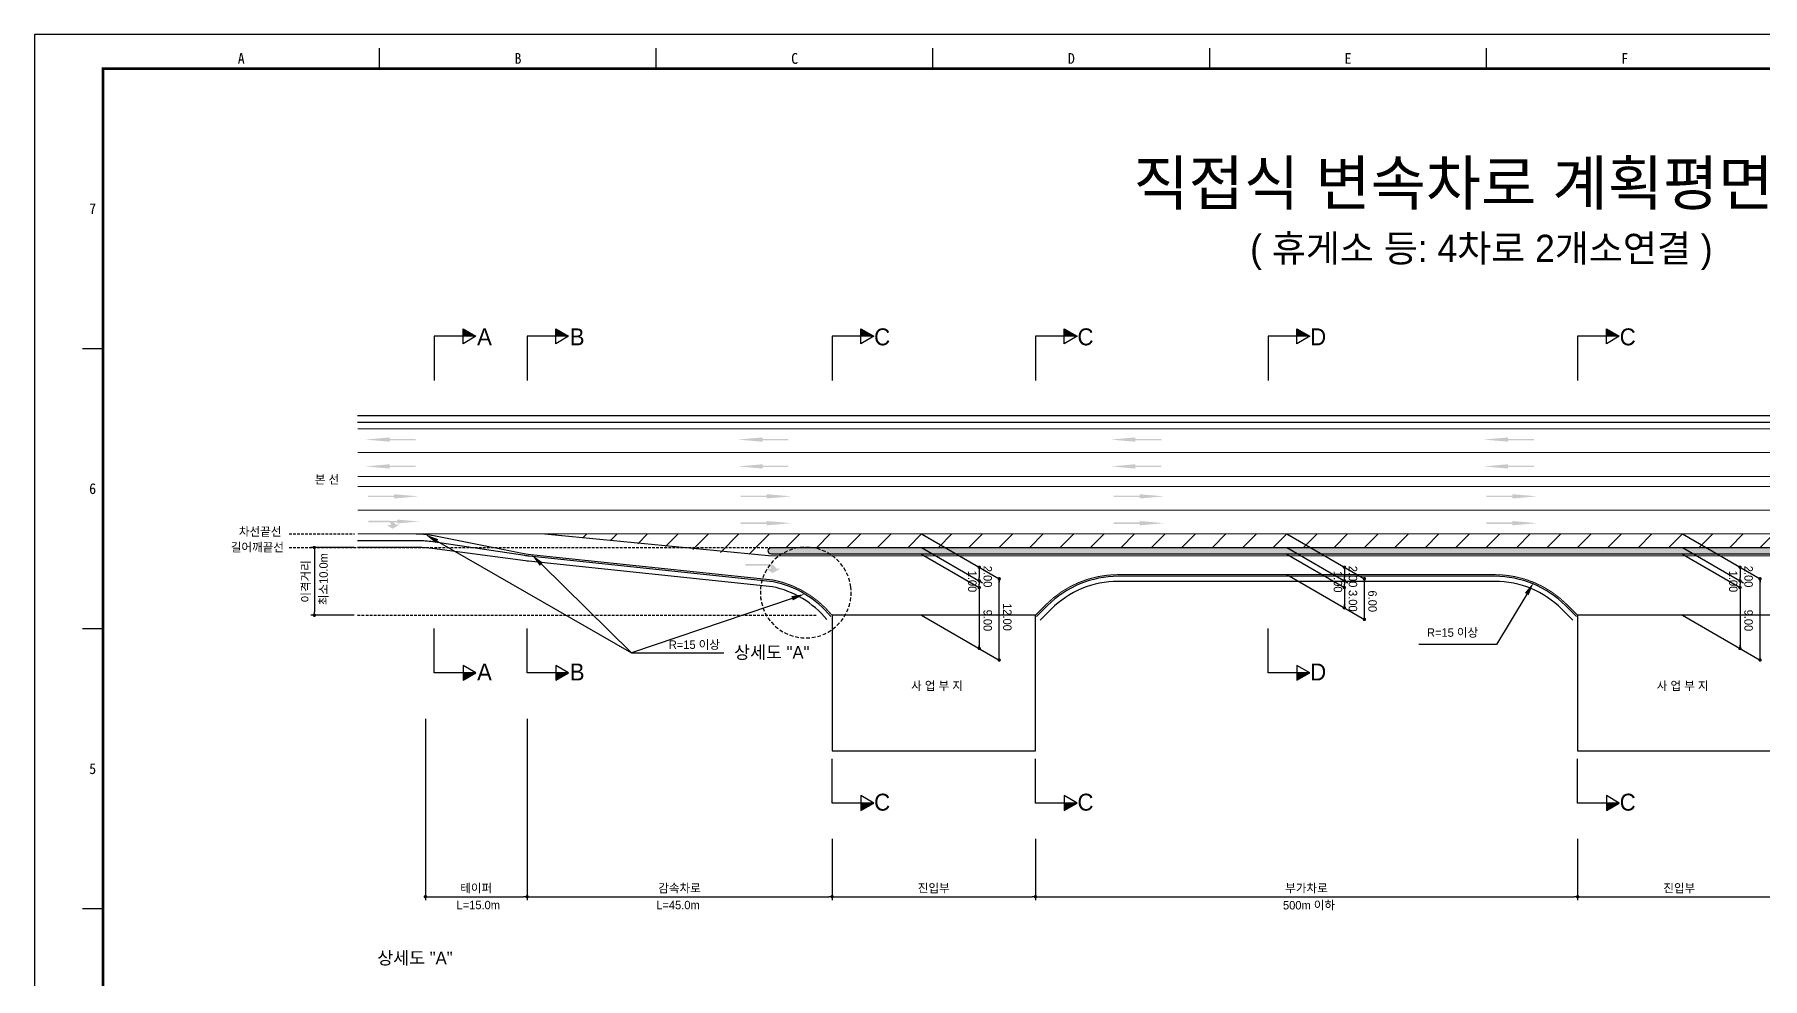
# Model space of a CAD drawing. Header units: millimetres. Extents: x 462 to 886, y -8 to 291.
# Drawn here: x 462.3 to 717.2, y 151.9 to 291.2 of the extents above; entities that cross this region are included whole.
import ezdxf
from ezdxf.enums import TextEntityAlignment as Align

# ---------------------------------------------------------------- set-up
doc = ezdxf.new("R2010")
doc.units = ezdxf.units.MM
doc.header["$LTSCALE"] = 0.25
doc.linetypes.add('HIDDEN', pattern=[9.525, 6.35, -3.175])
for name, color, linetype in [('CC-GSTR-0004', 4, 'Continuous'), ('CM-LANE-0030', 30, 'Continuous'), ('CZ-DIMT-0002', 7, 'Continuous'), ('CZ-LIN1-0007', 7, 'Continuous'), ('CZ-LIN2-0003', 3, 'Continuous'), ('CZ-LINE-0001', 7, 'Continuous'), ('CZ-TEXT-BOX0', 7, 'Continuous'), ('TITLE', 7, 'Continuous')]:
    doc.layers.add(name, color=color, linetype=linetype)
doc.styles.add('돋움', font='')
doc.styles.add('돋음체', font='')
doc.styles.get('돋움').set_extended_font_data('Dotum')
doc.styles.get('돋음체').set_extended_font_data('DotumChe')

# ---------------------------------------------------------------- blocks, each defined once
blk = doc.blocks.new('_Dot')
at = {"color": 0, "linetype": 'ByBlock', "lineweight": -2}
blk.add_line((-0.5, 0), (-1, 0), dxfattribs=at)
at = {"color": 0, "linetype": 'ByBlock', "const_width": 0.5}
blk.add_lwpolyline([(-0.25, 0, 1), (0.25, 0, 1)], format="xyb", close=True, dxfattribs=at)

msp = doc.modelspace()

# ---------------------------------------------------------------- hatches: boundary and pattern name
at = {"layer": 'CM-LANE-0030'}
h = msp.add_hatch(dxfattribs=at)
h.set_pattern_fill('ANSI31', color=256, style=0)
h.set_pattern_definition([(45, (-1510.9752, 448.2053), (-2.245064, 2.245064), [])])
h.paths.add_polyline_path([(537.54, 217.5), (566.22, 214.5), (571.02, 214.5), (571, 214.51, -0.949204), (571.05, 215.5), (737.06, 215.5, -0.974596), (737.08, 214.5), (737.07, 214.5), (746.79, 214.5), (805.04, 217.5)])
at = {"layer": 'CZ-LIN1-0007'}
for points in [[(514.73, 231.75), (514.73, 231.53), (518.55, 231.54), (518.55, 231.32), (514.73, 231.32), (514.73, 231.11), (511.08, 231.43)], [(569.73, 231.75), (569.73, 231.53), (573.55, 231.54), (573.55, 231.32), (569.73, 231.32), (569.73, 231.11), (566.08, 231.43)], [(624.73, 231.75), (624.73, 231.53), (628.55, 231.54), (628.55, 231.32), (624.73, 231.32), (624.73, 231.11), (621.08, 231.43)], [(679.73, 231.75), (679.73, 231.53), (683.55, 231.54), (683.55, 231.32), (679.73, 231.32), (679.73, 231.11), (676.08, 231.43)], [(514.73, 227.79), (514.73, 227.58), (518.55, 227.58), (518.55, 227.36), (514.73, 227.36), (514.73, 227.15), (511.08, 227.47)], [(569.73, 227.79), (569.73, 227.58), (573.55, 227.58), (573.55, 227.36), (569.73, 227.36), (569.73, 227.15), (566.08, 227.47)], [(624.73, 227.79), (624.73, 227.58), (628.55, 227.58), (628.55, 227.36), (624.73, 227.36), (624.73, 227.15), (621.08, 227.47)], [(679.73, 227.79), (679.73, 227.58), (683.55, 227.58), (683.55, 227.36), (679.73, 227.36), (679.73, 227.15), (676.08, 227.47)], [(515.34, 223.37), (515.34, 223.16), (511.51, 223.16), (511.51, 222.94), (515.34, 222.94), (515.34, 222.73), (518.99, 223.05)], [(570.34, 223.37), (570.34, 223.16), (566.51, 223.16), (566.51, 222.94), (570.34, 222.94), (570.34, 222.73), (573.99, 223.05)], [(625.34, 223.37), (625.34, 223.16), (621.51, 223.16), (621.51, 222.94), (625.34, 222.94), (625.34, 222.73), (628.99, 223.05)], [(680.34, 223.37), (680.34, 223.16), (676.51, 223.16), (676.51, 222.94), (680.34, 222.94), (680.34, 222.73), (683.99, 223.05)], [(514.69, 219.45, -0.267976), (515.6, 218.85), (516.15, 218.85), (515.12, 218.27), (514.29, 218.84), (514.9, 218.85, 0.504994), (514.63, 219.21), (511.58, 219.23), (511.58, 219.47)], [(515.82, 219.62), (515.82, 219.43), (512.4, 219.43), (512.4, 219.24), (515.82, 219.24), (515.82, 219.05), (519.09, 219.34)], [(570.34, 219.41), (570.34, 219.2), (566.51, 219.2), (566.51, 218.99), (570.34, 218.98), (570.34, 218.77), (573.99, 219.09)], [(625.34, 219.41), (625.34, 219.2), (621.51, 219.2), (621.51, 218.99), (625.34, 218.98), (625.34, 218.77), (628.99, 219.09)], [(680.34, 219.41), (680.34, 219.2), (676.51, 219.2), (676.51, 218.99), (680.34, 218.98), (680.34, 218.77), (683.99, 219.09)], [(570.72, 213.07, -0.267976), (571.75, 212.39), (572.38, 212.39), (571.21, 211.73), (570.26, 212.38), (570.96, 212.38, 0.504994), (570.65, 212.8), (567.18, 212.82), (567.19, 213.09)]]:
    msp.add_hatch(color=256, dxfattribs=at).paths.add_polyline_path(points)
at = {"layer": 'CZ-LIN2-0003'}
h = msp.add_hatch(dxfattribs=at)
h.set_pattern_fill('CROSS', color=256, scale=0.075, style=0)
h.set_pattern_definition([(0, (-1510.9752, 448.20533), (0.47625, 0.47625), [0.238125, -0.714375]), (90, (-1510.85615, 448.08627), (-0.47625, 0.47625), [0.238125, -0.714375])])
h.paths.add_polyline_path([(737.06, 215.5), (571.05, 215.5, 1), (571.05, 214.5), (737.06, 214.5, 1)])
at = {"layer": 'CZ-LINE-0001'}
for points in [[(525.54, 247.77), (525.54, 246.67), (527.44, 246.67)], [(539.22, 247.77), (539.22, 246.67), (541.12, 246.67)], [(584.22, 247.77), (584.22, 246.67), (586.12, 246.67)], [(614.22, 247.77), (614.22, 246.67), (616.12, 246.67)], [(648.55, 247.77), (648.55, 246.67), (650.45, 246.67)], [(694.22, 247.77), (694.22, 246.67), (696.12, 246.67)], [(527.44, 197), (525.54, 197), (525.54, 195.9)], [(541.12, 197), (539.22, 197), (539.22, 195.9)], [(650.45, 197), (648.55, 197), (648.55, 195.9)], [(586.12, 177.79), (584.22, 177.79), (584.22, 176.69)], [(616.12, 177.79), (614.22, 177.79), (614.22, 176.69)], [(696.12, 177.79), (694.22, 177.79), (694.22, 176.69)]]:
    msp.add_hatch(color=256, dxfattribs=at).paths.add_polyline_path(points)

# ---------------------------------------------------------------- linework, layer by layer
at = {"color": 0, "linetype": 'ByBlock', "lineweight": -2}
for p, q in [((601.69, 212.35), (601.69, 212.1)), ((655.57, 212.35), (655.57, 212.1)), ((713.94, 212.35), (713.94, 212.1)), ((601.69, 210.85), (601.69, 211.1)), ((601.69, 210.35), (601.69, 210.1)), ((601.69, 209.85), (601.69, 210.1)), ((604.64, 210.64), (604.64, 210.39)), ((655.57, 210.85), (655.57, 211.1)), ((655.57, 210.35), (655.57, 210.1)), ((655.57, 209.85), (655.57, 210.1)), ((658.53, 210.64), (658.53, 210.39)), ((713.94, 210.85), (713.94, 211.1)), ((713.94, 210.35), (713.94, 210.1)), ((713.94, 209.85), (713.94, 210.1)), ((716.9, 210.64), (716.9, 210.39)), ((655.57, 206.85), (655.57, 207.1)), ((658.53, 205.14), (658.53, 205.39)), ((601.69, 200.86), (601.69, 201.11)), ((604.64, 199.15), (604.64, 199.4)), ((713.94, 200.86), (713.94, 201.11)), ((716.9, 199.15), (716.9, 199.4))]:
    msp.add_line(p, q, dxfattribs=at)
at = {"color": 0, "linetype": 'ByBlock', "const_width": 0.25}
for points in [[(601.69, 212.47, 1), (601.69, 212.72, 1)], [(655.57, 212.47, 1), (655.57, 212.72, 1)], [(713.94, 212.47, 1), (713.94, 212.72, 1)], [(601.69, 210.72, 1), (601.69, 210.47, 1)], [(601.69, 210.47, 1), (601.69, 210.72, 1)], [(601.69, 209.72, 1), (601.69, 209.47, 1)], [(604.64, 210.76, 1), (604.64, 211.01, 1)], [(655.57, 210.72, 1), (655.57, 210.47, 1)], [(655.57, 210.47, 1), (655.57, 210.72, 1)], [(655.57, 209.72, 1), (655.57, 209.47, 1)], [(658.53, 210.76, 1), (658.53, 211.01, 1)], [(713.94, 210.47, 1), (713.94, 210.72, 1)], [(713.94, 210.72, 1), (713.94, 210.47, 1)], [(713.94, 209.72, 1), (713.94, 209.47, 1)], [(716.9, 210.76, 1), (716.9, 211.01, 1)], [(655.57, 206.72, 1), (655.57, 206.47, 1)], [(658.53, 205.01, 1), (658.53, 204.76, 1)], [(601.69, 200.73, 1), (601.69, 200.48, 1)], [(604.64, 199.03, 1), (604.64, 198.78, 1)], [(713.94, 200.73, 1), (713.94, 200.48, 1)], [(716.9, 199.03, 1), (716.9, 198.78, 1)]]:
    msp.add_lwpolyline(points, format="xyb", close=True, dxfattribs=at)
at = {"layer": 'CC-GSTR-0004'}
for points in [[(509.98, 235), (849.98, 235)], [(509.98, 234), (849.98, 234)]]:
    msp.add_lwpolyline(points, dxfattribs=at)
for points in [[(579.78, 205.34, 0.173179), (571.28, 210.45), (535.31, 214.22, -0.011191), (534.64, 214.3), (521.08, 216.34, 0.037262), (518.86, 216.5), (509.98, 216.5)], [(579.2, 204.87, 0.172539), (571.17, 209.71), (535.19, 213.48), (535.19, 213.48, -0.007174), (534.76, 213.53), (534.76, 213.53), (520.97, 215.37), (520.97, 215.37, 0.033239), (518.98, 215.5), (518.98, 215.5), (509.98, 215.5)], [(689.8, 205.33), (688.19, 206.93, 0.198912), (677.76, 211.25), (622.19, 211.25, 0.198912), (611.76, 206.93), (610.15, 205.33)], [(689.27, 204.8), (687.66, 206.4, 0.198912), (677.76, 210.5), (622.19, 210.5, 0.198912), (612.29, 206.4), (610.68, 204.8)]]:
    msp.add_lwpolyline(points, format="xyb", dxfattribs=at)
at = {"layer": 'CM-LANE-0030', "const_width": 0.15}
for points in [[(509.98, 226), (849.98, 226)], [(509.98, 224.5), (849.98, 224.5)]]:
    msp.add_lwpolyline(points, dxfattribs=at)
msp.add_lwpolyline([(737.06, 214.25), (571.1, 214.25), (537.54, 217.5), (805.04, 217.5)], close=True, dxfattribs=at)
at = {"layer": 'CZ-LIN1-0007', "const_width": 0.15}
msp.add_lwpolyline([(509.98, 233), (849.98, 233)], dxfattribs=at)
at = {"layer": 'CZ-LIN1-0007', "linetype": 'HIDDEN', "const_width": 0.15}
for points in [[(509.98, 229.5), (849.98, 229.5)], [(509.98, 221), (849.98, 221)], [(537.54, 217.5), (518.49, 217.5)]]:
    msp.add_lwpolyline(points, dxfattribs=at)
at = {"layer": 'CZ-LIN1-0007', "const_width": 0.15}
for points in [[(579.98, 205.5, 0.173382), (571.32, 210.7), (535.67, 214.43), (535.67, 214.43, -0.023299), (534.29, 214.64), (534.29, 214.64), (521.43, 217.21), (521.43, 217.21, 0.049389), (518.49, 217.5), (518.49, 217.5), (509.98, 217.5)], [(689.98, 205.5), (688.37, 207.11, 0.198912), (677.76, 211.5), (622.19, 211.5, 0.198912), (611.58, 207.11), (609.98, 205.5)]]:
    msp.add_lwpolyline(points, format="xyb", dxfattribs=at)
at = {"layer": 'CZ-LIN2-0003'}
msp.add_lwpolyline([(737.06, 215.5, -0.974596), (737.08, 214.5), (737.07, 214.5), (571.02, 214.5), (571, 214.51, -0.949204), (571.05, 215.5)], format="xyb", close=True, dxfattribs=at)
for points in [[(609.98, 205.5), (579.98, 205.5), (579.98, 185.5), (609.98, 185.5)], [(719.98, 205.5), (689.98, 205.5), (689.98, 185.5), (719.98, 185.5)]]:
    msp.add_lwpolyline(points, close=True, dxfattribs=at)
at = {"layer": 'CZ-LINE-0001'}
for p, q in [((525.54, 245.57), (525.54, 247.77)), ((525.54, 247.77), (527.44, 246.67)), ((539.22, 245.57), (539.22, 247.77)), ((539.22, 247.77), (541.12, 246.67)), ((584.22, 245.57), (584.22, 247.77)), ((584.22, 247.77), (586.12, 246.67)), ((614.22, 245.57), (614.22, 247.77)), ((614.22, 247.77), (616.12, 246.67)), ((648.55, 245.57), (648.55, 247.77)), ((648.55, 247.77), (650.45, 246.67)), ((694.22, 245.57), (694.22, 247.77)), ((694.22, 247.77), (696.12, 246.67)), ((527.44, 246.67), (521.3, 246.67)), ((521.3, 246.67), (521.3, 240.13)), ((527.44, 246.67), (525.54, 245.57)), ((541.12, 246.67), (534.98, 246.67)), ((534.98, 246.67), (534.98, 240.13)), ((541.12, 246.67), (539.22, 245.57)), ((586.12, 246.67), (579.98, 246.67)), ((579.98, 246.67), (579.98, 240.13)), ((586.12, 246.67), (584.22, 245.57)), ((616.12, 246.67), (609.98, 246.67)), ((609.98, 246.67), (609.98, 240.13)), ((616.12, 246.67), (614.22, 245.57)), ((650.45, 246.67), (644.31, 246.67)), ((644.31, 246.67), (644.31, 240.13)), ((650.45, 246.67), (648.55, 245.57)), ((696.12, 246.67), (689.98, 246.67)), ((689.98, 246.67), (689.98, 240.13)), ((696.12, 246.67), (694.22, 245.57)), ((593.19, 217.5), (604.64, 210.89)), ((647.07, 217.5), (658.53, 210.89)), ((705.44, 217.5), (716.9, 210.89)), ((509.48, 215.5), (503.1, 215.5)), ((503.6, 215), (503.6, 206)), ((593.19, 215.5), (602.19, 210.31)), ((593.19, 215.5), (602.19, 210.31)), ((593.19, 214.5), (601.69, 209.6)), ((647.07, 215.5), (656.07, 210.31)), ((647.07, 215.5), (656.07, 210.31)), ((647.07, 214.5), (655.57, 209.6)), ((705.44, 215.5), (714.44, 210.31)), ((705.44, 215.5), (714.44, 210.31)), ((705.44, 214.5), (713.94, 209.6)), ((601.69, 212.1), (601.69, 211.1)), ((655.57, 212.1), (655.57, 211.1)), ((713.94, 212.1), (713.94, 211.1)), ((601.69, 209.6), (601.69, 200.61)), ((604.64, 198.9), (604.64, 210.89)), ((647.07, 211.5), (658.53, 204.89)), ((655.57, 209.6), (655.57, 206.6)), ((658.53, 204.89), (658.53, 210.89)), ((713.94, 209.6), (713.94, 200.61)), ((716.9, 198.9), (716.9, 210.89)), ((509.48, 205.5), (503.1, 205.5)), ((593.19, 205.51), (604.64, 198.9)), ((705.44, 205.51), (716.9, 198.9)), ((521.3, 197), (521.3, 203.54)), ((534.98, 197), (534.98, 203.54)), ((644.31, 197), (644.31, 203.54)), ((550.4, 199.95), (564.01, 199.95)), ((527.44, 197), (521.3, 197)), ((527.44, 197), (525.54, 198.1)), ((525.54, 198.1), (525.54, 195.9)), ((525.54, 195.9), (527.44, 197)), ((541.12, 197), (534.98, 197)), ((541.12, 197), (539.22, 198.1)), ((539.22, 198.1), (539.22, 195.9)), ((539.22, 195.9), (541.12, 197)), ((650.45, 197), (644.31, 197)), ((650.45, 197), (648.55, 198.1)), ((648.55, 198.1), (648.55, 195.9)), ((648.55, 195.9), (650.45, 197)), ((519.98, 190.24), (519.98, 163.47)), ((534.98, 190.24), (534.98, 163.47)), ((534.98, 190.24), (534.98, 163.47)), ((579.98, 177.79), (579.98, 184.33)), ((609.98, 177.79), (609.98, 184.33)), ((689.98, 177.79), (689.98, 184.33)), ((586.12, 177.79), (584.22, 178.89)), ((584.22, 178.89), (584.22, 176.69)), ((616.12, 177.79), (614.22, 178.89)), ((614.22, 178.89), (614.22, 176.69)), ((696.12, 177.79), (694.22, 178.89)), ((694.22, 178.89), (694.22, 176.69)), ((586.12, 177.79), (579.98, 177.79)), ((584.22, 176.69), (586.12, 177.79)), ((616.12, 177.79), (609.98, 177.79)), ((614.22, 176.69), (616.12, 177.79)), ((696.12, 177.79), (689.98, 177.79)), ((694.22, 176.69), (696.12, 177.79)), ((579.98, 172.52), (579.98, 163.47)), ((579.98, 172.52), (579.98, 163.47)), ((609.98, 172.52), (609.98, 163.47)), ((609.98, 172.52), (609.98, 163.47)), ((689.98, 172.52), (689.98, 163.47)), ((689.98, 172.52), (689.98, 163.47)), ((520.48, 163.97), (534.48, 163.97)), ((535.48, 163.97), (579.48, 163.97)), ((580.48, 163.97), (609.48, 163.97)), ((610.48, 163.97), (689.48, 163.97)), ((690.48, 163.97), (719.48, 163.97))]:
    msp.add_line(p, q, dxfattribs=at)
at = {"layer": 'CZ-LINE-0001', "linetype": 'HIDDEN', "ltscale": 0.25}
for p, q in [((499.87, 217.5), (509.53, 217.5)), ((499.87, 215.5), (571.05, 215.5)), ((509.98, 205.5), (577.76, 205.5))]:
    msp.add_line(p, q, dxfattribs=at)
at = {"layer": 'CZ-LINE-0001', "linetype": 'HIDDEN', "ltscale": 0.35}
msp.add_line((582.75, 209.64), (582.75, 209.64), dxfattribs=at)
at = {"layer": 'CZ-LINE-0001'}
for points in [[(521.7, 216.43), (550.4, 199.95)], [(537.1, 213.03), (550.4, 199.95)], [(574.08, 207.99), (550.4, 199.95)], [(682.48, 208.64), (678.02, 201.18), (666.54, 201.18)]]:
    msp.add_lwpolyline(points, dxfattribs=at)
at = {"layer": 'CZ-LINE-0001', "linetype": 'HIDDEN', "ltscale": 0.35}
msp.add_arc((576.1, 208.85), 6.7, 6.7667, 6.749, dxfattribs=at)
at = {"layer": 'CZ-LINE-0001'}
for points in [[(521.54, 216.14), (519.97, 217.43), (521.87, 216.72)], [(536.86, 212.79), (535.67, 214.43), (537.33, 213.27)], [(682.19, 208.81), (683.5, 210.36), (682.76, 208.47)], [(573.97, 208.31), (575.97, 208.64), (574.19, 207.68)]]:
    msp.add_solid(points, dxfattribs=at)
at = {"layer": 'TITLE', "color": 7, "linetype": 'Continuous'}
for p, q in [((513.22, 286.16), (513.22, 289.19)), ((554.05, 286.16), (554.05, 289.19)), ((594.87, 286.16), (594.87, 289.19)), ((635.7, 286.16), (635.7, 289.19)), ((676.52, 286.16), (676.52, 289.19)), ((472.4, 244.84), (469.38, 244.84)), ((472.4, 203.51), (469.38, 203.51)), ((472.4, 162.18), (469.38, 162.18))]:
    msp.add_line(p, q, dxfattribs=at)
at = {"layer": 'TITLE'}
msp.add_lwpolyline([(462.32, -8.17), (885.68, -8.17), (885.68, 291.2), (462.32, 291.2)], close=True, dxfattribs=at)
at = {"layer": 'TITLE', "linetype": 'Continuous', "const_width": 0.403}
msp.add_lwpolyline([(472.4, -3.14), (472.4, 286.16), (880.65, 286.16), (880.65, -3.14)], close=True, dxfattribs=at)

# ---------------------------------------------------------------- block references
at = {"layer": 'CZ-LINE-0001', "xscale": 0.5, "yscale": 0.5, "zscale": 0.5}
for p, rotation in [((503.6, 215.5), 90), ((503.6, 205.5), 270), ((519.98, 163.97), 180), ((534.98, 163.97), 180), ((579.98, 163.97), 180), ((609.98, 163.97), 180), ((689.98, 163.97), 180)]:
    msp.add_blockref('_Dot', p, dxfattribs=dict(at, rotation=rotation))
for p in [(534.98, 163.97), (579.98, 163.97), (609.98, 163.97), (689.98, 163.97)]:
    msp.add_blockref('_Dot', p, dxfattribs=at)

# ---------------------------------------------------------------- texts
at = {"layer": 'CZ-DIMT-0002', "style": '돋움'}
for s, height, p in [('A', 2.5, (528.7, 246.59)), ('B', 2.5, (542.37, 246.59)), ('C', 2.5, (587.37, 246.59)), ('C', 2.5, (617.37, 246.59)), ('D', 2.5, (651.7, 246.59)), ('C', 2.5, (697.37, 246.59)), ('본 선', 1.25, (505.47, 225.53)), ('차선끝선', 1.25, (495.6, 217.84)), ('길어깨끝선', 1.25, (495.19, 215.53)), ('R=15 이상', 1.25, (559.67, 201.16)), ('R=15 이상', 1.25, (671.53, 202.95)), ('상세도 "A"', 1.875, (571.09, 200.03)), ('A', 2.5, (528.7, 197.13)), ('B', 2.5, (542.37, 197.13)), ('D', 2.5, (651.7, 197.13)), ('사 업 부 지', 1.25, (595.47, 195.09)), ('사 업 부 지', 1.25, (705.47, 195.09)), ('C', 2.5, (587.37, 177.92)), ('C', 2.5, (617.37, 177.92)), ('C', 2.5, (697.37, 177.92)), ('L=15.0m', 1.25, (527.78, 162.74)), ('L=45.0m', 1.25, (557.25, 162.74)), ('500m 이하', 1.25, (650.35, 162.71))]:
    msp.add_text(s, height=height, dxfattribs=at).set_placement(p, align=Align.MIDDLE_CENTER)
msp.add_text('최소10.0m', height=1.25, rotation=90, dxfattribs=at).set_placement((505.58, 206.99))
at = {"layer": 'CZ-DIMT-0002', "char_height": 1.25, "attachment_point": 5, "rotation": 270, "style": '돋움'}
for s, insert in [('1.00', (600.67, 210.49)), ('\\A1;2.00', (602.94, 211.21)), ('1.00', (654.61, 210.45)), ('\\A1;2.00', (656.82, 211.21)), ('1.00', (712.93, 210.49)), ('\\A1;2.00', (715.19, 211.21)), ('3.00', (656.82, 207.63)), ('6.00', (659.71, 207.57)), ('12.00', (605.83, 205.25)), ('9.00', (602.94, 204.74)), ('9.00', (715.19, 204.74))]:
    msp.add_mtext(s, dxfattribs=dict(at, insert=insert))
at = {"layer": 'CZ-LINE-0001', "insert": (502.4, 210.5), "char_height": 1.25, "attachment_point": 5, "rotation": 90, "style": '돋움'}
msp.add_mtext('\\A1;이격거리', dxfattribs=at)
at = {"layer": 'CZ-LINE-0001', "char_height": 1.25, "attachment_point": 5, "style": '돋움'}
for s, insert in [('\\A1;테이퍼', (527.48, 165.16)), ('\\A1;감속차로', (557.48, 165.16)), ('\\A1;진입부', (594.98, 165.16)), ('\\A1;부가차로', (649.98, 165.16)), ('\\A1;진입부', (704.98, 165.16))]:
    msp.add_mtext(s, dxfattribs=dict(at, insert=insert))
at = {"layer": 'CZ-TEXT-BOX0', "style": '돋움'}
msp.add_text('상세도 "A"', height=1.875, dxfattribs=at).set_placement((518.44, 154.93), align=Align.MIDDLE_CENTER)
at = {"layer": 'TITLE', "color": 3, "linetype": 'Continuous', "style": '돋음체'}
for s, p in [('A', (492.81, 287.68)), ('B', (533.64, 287.68)), ('C', (574.46, 287.68)), ('D', (615.29, 287.68)), ('E', (656.11, 287.68)), ('F', (696.93, 287.68)), ('7', (470.89, 265.51)), ('6', (470.89, 224.18)), ('5', (470.89, 182.85))]:
    msp.add_text(s, height=1.59, dxfattribs=at).set_placement(p, align=Align.MIDDLE)
at = {"layer": 'TITLE', "style": '돋움'}
for s, height, p in [('직접식 변속차로 계획평면도', 6.5, (675.74, 269.29)), ('( 휴게소 등: 4차로 2개소연결 )', 4, (675.78, 259.66))]:
    msp.add_text(s, height=height, dxfattribs=at).set_placement(p, align=Align.MIDDLE_CENTER)

doc.saveas('drawing.dxf')
